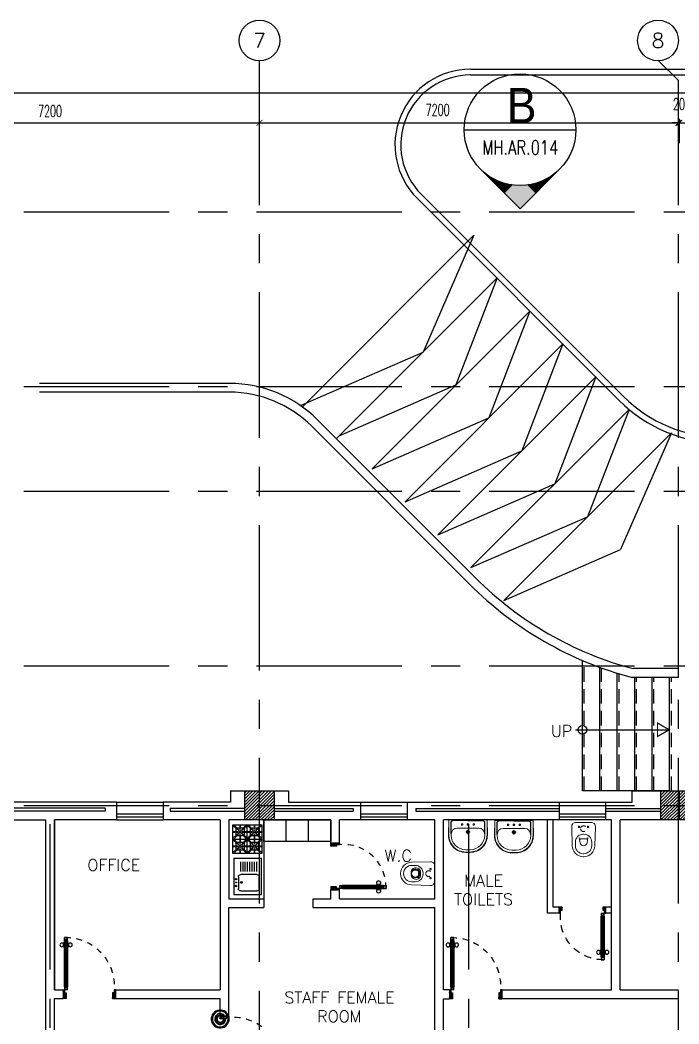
# Model space of a CAD drawing. Extents: x 417819.9 to 417911.9, y 43448 to 43539.2.
# Drawn here: x 417852.54 to 417863.87, y 43521.94 to 43539.19 of the extents above; entities that cross this region are included whole.
import ezdxf
from ezdxf.enums import TextEntityAlignment as Align

# ---------------------------------------------------------------- set-up
doc = ezdxf.new("R2010")
doc.units = 0
doc.header["$MEASUREMENT"] = 0
doc.header["$PDMODE"] = 3
doc.header["$PDSIZE"] = 0.1
for name, pattern in [('2DASHES', [1.7, 0.75, -0.25, 0.1, -0.25, 0.1, -0.25]), ('CENTERX2', [4, 2.5, -0.5, 0.5, -0.5]), ('DASHED', [0.75, 0.5, -0.25]), ('HIDDEN', [0.375, 0.25, -0.125]), ('HIDDEN2', [0.1875, 0.125, -0.0625])]:
    doc.linetypes.add(name, pattern=pattern)
doc.layers.get('0').update_dxf_attribs({"linetype": 'CONTINUOUS'})
doc.layers.get('DEFPOINTS').update_dxf_attribs({"linetype": 'CONTINUOUS'})
for name, color, linetype in [('A-FURN-W', 4, 'CONTINUOUS'), ('A-JEERI', 3, 'CONTINUOUS'), ('AX', 6, 'CONTINUOUS'), ('AX-CR', 2, 'CONTINUOUS'), ('AX-DIM', 4, 'CONTINUOUS'), ('AX-TXT', 4, 'CONTINUOUS'), ('AXES', 11, 'CENTERX2'), ('COL', 2, 'CONTINUOUS'), ('CURB', 11, 'CONTINUOUS'), ('DOOR', 4, 'CONTINUOUS'), ('DOOR-DIM', 3, 'CONTINUOUS'), ('E-PANELBX', 3, 'CONTINUOUS'), ('FIX', 3, 'CONTINUOUS'), ('HAT', 8, 'CONTINUOUS'), ('IND-ES', 6, 'CONTINUOUS'), ('IND-ES-L', 6, '2DASHES'), ('IND-ES-TXT', 4, 'CONTINUOUS'), ('INSUL', 7, 'CONTINUOUS'), ('K-FUR', 3, 'CONTINUOUS'), ('RM-NAME', 2, 'CONTINUOUS'), ('SEC-MRK', 7, 'CONTINUOUS'), ('SHAFT', 7, 'CONTINUOUS'), ('SLOPE', 8, 'CONTINUOUS'), ('Step', 3, 'CONTINUOUS'), ('STR', 5, 'CONTINUOUS'), ('TXT1', 2, 'CONTINUOUS'), ('WALL', 2, 'CONTINUOUS'), ('WIN', 5, 'CONTINUOUS')]:
    doc.layers.add(name, color=color, linetype=linetype)
doc.layers.get('DOOR-DIM').off()
doc.styles.add('ROMANS', font='ROMANS.shx', dxfattribs={"width": 0.6})
doc.styles.add('S5', font='simplex.shx', dxfattribs={"width": 0.77})
doc.styles.add('TTXT', font='swisse.ttf', dxfattribs={"width": 0.6})
doc.dimstyles.new('STANDARD in', dxfattribs={"dimtxt": 0.2, "dimasz": 0.1, "dimexe": 0.07, "dimexo": 0.05, "dimgap": 0.1, "dimtad": 1, "dimdec": 0, "dimlfac": 1000, "dimzin": 0, "dimdsep": 46, "dimtxsty": 'ROMANS', "dimblk": 'ARCHTICK', "dimcen": 0.05, "dimdle": 0.05, "dimclrd": 4, "dimclre": 4, "dimclrt": 2, "dimadec": 0, "dimazin": 0, "dimtfac": 1, "dimtdec": 0, "dimtmove": 2, "dimatfit": 3, "dimfxl": 0, "dimtolj": 1, "dimtzin": 0, "dimarcsym": 0})

# ---------------------------------------------------------------- blocks, each defined once
blk = doc.blocks.new('_ARCHTICK')
at = {"color": 0, "linetype": 'ByBlock', "const_width": 0.15}
blk.add_lwpolyline([(-0.5, -0.5), (0.5, 0.5)], dxfattribs=at)
blk = doc.blocks.new('*D868')
at = {"layer": 'AX-DIM', "color": 4, "lineweight": -2}
for p, q in [((417831.157, 43537.937), (417906.573, 43537.937)), ((417831.207, 43525.809), (417831.207, 43538.007)), ((417906.523, 43536.567), (417906.523, 43538.007))]:
    blk.add_line(p, q, dxfattribs=at)
at = {"layer": 'DEFPOINTS', "color": 0}
for p in [(417906.523, 43537.937), (417906.523, 43536.517), (417831.207, 43525.759)]:
    blk.add_point(p, dxfattribs=at)
at = {"layer": 'AX-DIM', "color": 4, "lineweight": -2, "xscale": 0.1, "yscale": 0.1, "zscale": 0.1, "rotation": 180}
blk.add_blockref('_ARCHTICK', (417831.207, 43537.937), dxfattribs=at)
at = {"layer": 'AX-DIM', "color": 4, "lineweight": -2, "xscale": 0.1, "yscale": 0.1, "zscale": 0.1}
blk.add_blockref('_ARCHTICK', (417906.523, 43537.937), dxfattribs=at)
at = {"layer": 'AX-DIM', "color": 2, "insert": (417869.829, 43538.16), "char_height": 0.2, "attachment_point": 5, "style": 'ROMANS'}
blk.add_mtext('\\A1;75316', dxfattribs=at)
blk = doc.blocks.new('*X791')
at = {"color": 0}
for p, q in [((49339, 69545), (49795, 70001)), ((49339, 69598), (49742, 70001)), ((49339, 69651), (49689, 70001)), ((49339, 69704), (49636, 70001)), ((49339, 69757), (49583, 70001)), ((49339, 69810), (49530, 70001)), ((49339, 69863), (49477, 70001)), ((49339, 69916), (49424, 70001)), ((49339, 69969), (49371, 70001)), ((49348, 69501), (49839, 69992)), ((49401, 69501), (49839, 69939)), ((49455, 69501), (49839, 69886)), ((49508, 69501), (49839, 69833)), ((49561, 69501), (49839, 69780)), ((49614, 69501), (49839, 69727)), ((49667, 69501), (49839, 69674)), ((49720, 69501), (49839, 69621)), ((49773, 69501), (49839, 69568)), ((49826, 69501), (49839, 69514))]:
    blk.add_line(p, q, dxfattribs=at)
blk = doc.blocks.new('RM1')
at = {"layer": 'RM-NAME', "style": 'ROMANS'}
for tag, p in [('ROOMNAME1', (0, 324)), ('ROOMNAME2', (0, 0))]:
    blk.add_attdef(tag, text='', height=200, dxfattribs=at).set_placement(p, align=Align.MIDDLE)
blk = doc.blocks.new('*D891')
at = {"layer": 'AX-DIM', "color": 4, "linetype": 'ByBlock', "lineweight": -2}
for p, q in [((417849.407, 43537.423), (417856.707, 43537.423)), ((417849.457, 43537.073), (417849.457, 43537.493)), ((417856.657, 43537.073), (417856.657, 43537.493))]:
    blk.add_line(p, q, dxfattribs=at)
at = {"layer": 'DEFPOINTS', "color": 0, "linetype": 'ByBlock'}
for p in [(417856.657, 43537.423), (417849.457, 43537.023), (417856.657, 43537.023)]:
    blk.add_point(p, dxfattribs=at)
at = {"layer": 'AX-DIM', "color": 4, "linetype": 'ByBlock', "lineweight": -2, "xscale": 0.1, "yscale": 0.1, "zscale": 0.1, "rotation": 180}
blk.add_blockref('_ARCHTICK', (417849.457, 43537.423), dxfattribs=at)
at = {"layer": 'AX-DIM', "color": 4, "linetype": 'ByBlock', "lineweight": -2, "xscale": 0.1, "yscale": 0.1, "zscale": 0.1}
blk.add_blockref('_ARCHTICK', (417856.657, 43537.423), dxfattribs=at)
at = {"layer": 'AX-DIM', "color": 2, "linetype": 'ByBlock', "insert": (417853.057, 43537.623), "char_height": 0.2, "attachment_point": 5, "style": 'ROMANS'}
blk.add_mtext('\\A1;7200', dxfattribs=at)
blk = doc.blocks.new('AXU')
at = {"layer": 'AX-CR'}
blk.add_circle((0, 350), 350, dxfattribs=at)
at = {"layer": 'AX-TXT', "style": 'ROMANS'}
blk.add_attdef('AX', text='', height=250, dxfattribs=at).set_placement((0, 350), align=Align.MIDDLE)
blk = doc.blocks.new('*D893')
at = {"layer": 'AX-DIM', "color": 4, "linetype": 'ByBlock', "lineweight": -2}
for p, q in [((417863.857, 43537.423), (417863.757, 43537.423)), ((417863.857, 43537.073), (417863.857, 43537.493)), ((417863.857, 43537.423), (417863.877, 43537.423)), ((417863.877, 43537.073), (417863.877, 43537.493)), ((417863.877, 43537.423), (417863.977, 43537.423))]:
    blk.add_line(p, q, dxfattribs=at)
at = {"layer": 'DEFPOINTS', "color": 0, "linetype": 'ByBlock'}
for p in [(417863.877, 43537.423), (417863.857, 43537.023), (417863.877, 43537.023)]:
    blk.add_point(p, dxfattribs=at)
at = {"layer": 'AX-DIM', "color": 4, "linetype": 'ByBlock', "lineweight": -2, "xscale": 0.1, "yscale": 0.1, "zscale": 0.1}
blk.add_blockref('_ARCHTICK', (417863.857, 43537.423), dxfattribs=at)
at = {"layer": 'AX-DIM', "color": 4, "linetype": 'ByBlock', "lineweight": -2, "xscale": 0.1, "yscale": 0.1, "zscale": 0.1, "rotation": 180}
blk.add_blockref('_ARCHTICK', (417863.877, 43537.423), dxfattribs=at)
at = {"layer": 'AX-DIM', "color": 2, "linetype": 'ByBlock', "insert": (417863.867, 43537.743), "char_height": 0.2, "attachment_point": 5, "style": 'ROMANS'}
blk.add_mtext('\\A1;20', dxfattribs=at)
blk = doc.blocks.new('*D894')
at = {"layer": 'AX-DIM', "color": 4, "linetype": 'ByBlock', "lineweight": -2}
for p, q in [((417856.607, 43537.423), (417863.907, 43537.423)), ((417856.657, 43537.073), (417856.657, 43537.493)), ((417863.857, 43537.073), (417863.857, 43537.493))]:
    blk.add_line(p, q, dxfattribs=at)
at = {"layer": 'DEFPOINTS', "color": 0, "linetype": 'ByBlock'}
for p in [(417863.857, 43537.423), (417856.657, 43537.023), (417863.857, 43537.023)]:
    blk.add_point(p, dxfattribs=at)
at = {"layer": 'AX-DIM', "color": 4, "linetype": 'ByBlock', "lineweight": -2, "xscale": 0.1, "yscale": 0.1, "zscale": 0.1, "rotation": 180}
blk.add_blockref('_ARCHTICK', (417856.657, 43537.423), dxfattribs=at)
at = {"layer": 'AX-DIM', "color": 4, "linetype": 'ByBlock', "lineweight": -2, "xscale": 0.1, "yscale": 0.1, "zscale": 0.1}
blk.add_blockref('_ARCHTICK', (417863.857, 43537.423), dxfattribs=at)
at = {"layer": 'AX-DIM', "color": 2, "linetype": 'ByBlock', "insert": (417859.719, 43537.644), "char_height": 0.2, "attachment_point": 5, "style": 'ROMANS'}
blk.add_mtext('\\A1;7200', dxfattribs=at)
blk = doc.blocks.new('*D895')
at = {"layer": 'AX-DIM', "color": 4, "linetype": 'ByBlock', "lineweight": -2}
for p, q in [((417863.827, 43537.423), (417868.727, 43537.423)), ((417863.877, 43537.073), (417863.877, 43537.493)), ((417868.677, 43537.073), (417868.677, 43537.493))]:
    blk.add_line(p, q, dxfattribs=at)
at = {"layer": 'DEFPOINTS', "color": 0, "linetype": 'ByBlock'}
for p in [(417868.677, 43537.423), (417863.877, 43537.023), (417868.677, 43537.023)]:
    blk.add_point(p, dxfattribs=at)
at = {"layer": 'AX-DIM', "color": 4, "linetype": 'ByBlock', "lineweight": -2, "xscale": 0.1, "yscale": 0.1, "zscale": 0.1, "rotation": 180}
blk.add_blockref('_ARCHTICK', (417863.877, 43537.423), dxfattribs=at)
at = {"layer": 'AX-DIM', "color": 4, "linetype": 'ByBlock', "lineweight": -2, "xscale": 0.1, "yscale": 0.1, "zscale": 0.1}
blk.add_blockref('_ARCHTICK', (417868.677, 43537.423), dxfattribs=at)
at = {"layer": 'AX-DIM', "color": 2, "linetype": 'ByBlock', "insert": (417866.277, 43537.623), "char_height": 0.2, "attachment_point": 5, "style": 'ROMANS'}
blk.add_mtext('\\A1;4800', dxfattribs=at)
blk = doc.blocks.new('C-300')
at = {"layer": 'HAT', "linetype": 'ByBlock', "ltscale": 0.3}
h = blk.add_hatch(dxfattribs=at)
h.set_pattern_fill('ANSI31', color=8, scale=300, style=0)
h.set_pattern_definition([(45, (-258496.182, -82361.005), (-26.5165043, 26.5165043), [])])
h.paths.add_polyline_path([(300, 500), (0, 500), (0, 250), (300, 250)])
h.paths.add_polyline_path([(300, 250), (0, 250), (0, 0), (300, 0)])
at = {"layer": 'COL'}
blk.add_lwpolyline([(0, 500), (300, 500), (300, 0), (0, 0)], close=True, dxfattribs=at)
blk = doc.blocks.new('C-300A')
at = {"layer": 'SHAFT', "color": 6, "linetype": 'ByBlock', "ltscale": 0.3}
for p in [(-300, 0), (20, 0)]:
    blk.add_blockref('C-300', p, dxfattribs=at)
blk = doc.blocks.new('DOOR90')
at = {"layer": 'DOOR', "color": 7, "linetype": 'ByBlock'}
for p, q in [((-150, 0), (0, 0)), ((-150, 0), (-150, -25)), ((0, -50), (-114, 0)), ((0, -50), (-40, 0)), ((0, -50), (0, 0)), ((-1000, -25), (-1050, -25)), ((-1050, -75), (-1050, -25)), ((-1050, -25), (-1050, -75)), ((-1000, -75), (-1050, -75)), ((-1000, -42), (-1020, -42)), ((-1020, -42), (-1020, -58)), ((-1000, -58), (-1020, -58)), ((-1000, -25), (-1000, -42)), ((-1000, -58), (-1000, -75)), ((-878, -18), (-968, -18)), ((-968, -25), (-968, -18)), ((-968, -75), (-968, -82)), ((-878, -82), (-968, -82)), ((-955, -9), (-890, -9)), ((-955, -18), (-955, -9)), ((-955, -18), (-890, -18)), ((-955, -82), (-890, -82)), ((-955, -82), (-955, -91)), ((-955, -91), (-890, -91)), ((-890, -18), (-890, -9)), ((-890, -82), (-890, -91)), ((-878, -25), (-878, -18)), ((-878, -75), (-878, -82)), ((-200, -25), (-150, -25)), ((-200, -42), (-200, -25)), ((-180, -42), (-200, -42)), ((-200, -58), (-180, -58)), ((-200, -75), (-200, -58)), ((-150, -75), (-200, -75)), ((-180, -58), (-180, -42)), ((-150, -25), (-100, -25)), ((-150, -75), (-150, -25)), ((-100, -25), (-100, -50)), ((0, -50), (-100, -37)), ((-100, -50), (0, -50)), ((0, -850), (-114, -900)), ((-100, -875), (-100, -850)), ((0, -850), (-100, -863)), ((-100, -850), (0, -850)), ((0, -850), (-40, -900)), ((0, -850), (0, -900)), ((-150, -875), (-100, -875)), ((-150, -900), (-150, -875)), ((-150, -900), (0, -900)), ((0, -900), (-150, -900))]:
    blk.add_line(p, q, dxfattribs=at)
at = {"layer": 'DOOR', "linetype": 'ByBlock'}
for p, q in [((-200, -25), (-1000, -25)), ((-200, -42), (-1000, -42)), ((-200, -58), (-1000, -58)), ((-1000, -75), (-200, -75))]:
    blk.add_line(p, q, dxfattribs=at)
at = {"layer": 'DOOR', "color": 7, "linetype": 'ByBlock'}
for centre in [(-923, 24), (-923, -124)]:
    blk.add_circle(centre, 32.4, dxfattribs=at)
for centre, radius, start, end in [((0, -50), 154, 161.1053, 166.2858), ((0, -50), 94.4, 148.0182, 180), ((0, -50), 134, 158.1598, 169.28), ((0, -50), 114, 154.0838, 167.3774), ((0, -50), 74.4, 137.7764, 180), ((0, -50), 54.4, 113.2074, 180), ((0, -50), 34.4, 90, 180), ((0, -50), 14.4, 90, 180), ((0, -850), 94.4, 180, 211.9818), ((0, -850), 74.4, 180, 222.2236), ((0, -850), 54.4, 180, 246.7926), ((0, -850), 34.4, 180, 270), ((0, -850), 14.4, 180, 270), ((0, -850), 154, 193.7142, 198.8947), ((0, -850), 134, 190.72, 201.8402)]:
    blk.add_arc(centre, radius, start, end, dxfattribs=at)
at = {"layer": 'DOOR', "linetype": 'HIDDEN', "ltscale": 0.5}
blk.add_arc((-222, -50), 828, 178.2701, 275.003, dxfattribs=at)
blk = doc.blocks.new('LAV-003')
at = {"layer": 'FIX', "linetype": 'ByBlock'}
blk.add_line((-328, -25), (328, -25), dxfattribs=at)
at = {"layer": 'FIX', "linetype": 'Continuous', "lineweight": 20}
for p, q in [((-328, -285), (-328, -25)), ((0, -165), (-187, -165)), ((0, -165), (187, -165)), ((328, -285), (328, -25)), ((-288, -285), (-288, -265)), ((287, -285), (287, -265)), ((0, -535), (-38, -535)), ((0, -575), (-38, -575)), ((0, -535), (38, -535)), ((0, -575), (38, -575))]:
    blk.add_line(p, q, dxfattribs=at)
at = {"layer": 'FIX', "linetype": 'ByBlock', "ltscale": 0.3}
for p, q in [((-288, -265), (-288, -60)), ((0, -35), (-262, -35)), ((0, -35), (262, -35)), ((287, -265), (287, -60))]:
    blk.add_line(p, q, dxfattribs=at)
at = {"layer": 'FIX', "lineweight": 20}
for p, q in [((-16, -101), (15, -101)), ((0, -85), (0, -116))]:
    blk.add_line(p, q, dxfattribs=at)
at = {"layer": 'FIX', "linetype": 'DASHED', "lineweight": 20, "ltscale": 0.04}
for p, q in [((-36, -230), (37, -230)), ((0, -194), (0, -266))]:
    blk.add_line(p, q, dxfattribs=at)
at = {"layer": 'FIX', "linetype": 'Continuous', "lineweight": 20}
blk.add_lwpolyline([(295, -25), (0, -25), (-328, -25), (-334, -285, 0.414214), (-38, -582), (0, -582), (38, -582, 0.414214), (334, -285), (328, -25), (0, -25)], format="xyb", dxfattribs=at)
at = {"layer": 'FIX', "linetype": 'HIDDEN', "lineweight": 20, "ltscale": 0.05}
for centre in [(-100, -101), (100, -101)]:
    blk.add_circle(centre, 12.4, dxfattribs=at)
at = {"layer": 'FIX', "lineweight": 20}
for centre, radius in [((0, -101), 15.5), ((0, -230), 29.5), ((0, -230), 22.5)]:
    blk.add_circle(centre, radius, dxfattribs=at)
at = {"layer": 'FIX', "linetype": 'ByBlock', "ltscale": 0.3}
for centre, start, end in [((-262, -60), 90, 180), ((262, -60), 0, 90)]:
    blk.add_arc(centre, 25, start, end, dxfattribs=at)
at = {"layer": 'FIX', "linetype": 'Continuous', "lineweight": 20}
for centre, radius, start, end in [((-187, -265), 100, 90, 180), ((187, -265), 100, 0, 90), ((-38, -285), 290, 180, 270), ((-38, -285), 250, 180, 270), ((38, -285), 290, 270, 0), ((38, -285), 250, 270, 0)]:
    blk.add_arc(centre, radius, start, end, dxfattribs=at)
blk = doc.blocks.new('WC')
at = {"layer": 'FIX', "lineweight": 20}
for p, q in [((339, 5), (339, -5)), ((395, 76), (490, 60)), ((475, 141), (538, 141)), ((534, 24), (540, 0)), ((540, 0), (534, -24)), ((674, 5), (674, -5)), ((490, -60), (395, -76)), ((538, -141), (475, -141)), ((213, -204), (210, -204))]:
    blk.add_line(p, q, dxfattribs=at)
at = {"layer": 'FIX', "linetype": 'Continuous', "lineweight": 20}
blk.add_line((420, -47), (420, 45), dxfattribs=at)
at = {"layer": 'FIX', "lineweight": 20}
for points in [[(210, -204, -0.414214), (137, -131), (137, 0), (137, 131, -0.414214), (210, 204)], [(727, -5), (727, 5, 0.414214), (538, 194), (210, 204)], [(727, 5), (727, -5, -0.414214), (538, -194), (210, -204)]]:
    blk.add_lwpolyline(points, format="xyb", dxfattribs=at)
at = {"layer": 'FIX', "linetype": 'HIDDEN2', "lineweight": 20, "ltscale": 0.3}
blk.add_circle((245, 0), 49.8, dxfattribs=at)
at = {"layer": 'FIX', "linetype": 'HIDDEN', "lineweight": 20, "ltscale": 0.05}
for centre in [(213, 78), (213, -77)]:
    blk.add_circle(centre, 11.6, dxfattribs=at)
at = {"layer": 'FIX', "lineweight": 20}
for centre, radius, start, end in [((475, 5), 136, 90, 180), ((464, -18), 82, 51.0758, 71.504), ((473, -7), 68.2, 27.1532, 51.0758), ((538, 5), 136, 360, 90), ((475, -5), 136, 180, 270), ((464, 18), 82, 288.496, 308.9242), ((473, 7), 68.2, 308.9242, 332.8468), ((538, -5), 136, 270, 0)]:
    blk.add_arc(centre, radius, start, end, dxfattribs=at)
at = {"layer": 'FIX', "linetype": 'Continuous', "lineweight": 20}
for centre, start, end in [((443, 46), 88.3879, 182.3338), ((442, -46), 177.6662, 271.6121)]:
    blk.add_arc(centre, 22.3, start, end, dxfattribs=at)
blk = doc.blocks.new('A$C3CD36B94')
at = {"layer": 'DOOR', "color": 0, "linetype": 'ByBlock'}
for p, q in [((106, 950), (56, 950)), ((56, 800), (56, 950)), ((106, 850), (106, 950)), ((806, 950), (856, 950)), ((806, 850), (806, 950)), ((856, 800), (856, 950)), ((856, 950), (856, 800)), ((56, 800), (81, 800)), ((81, 850), (106, 850)), ((81, 800), (81, 850)), ((131, 800), (81, 800)), ((81, 750), (81, 800)), ((98, 750), (81, 750)), ((114, 770), (98, 770)), ((98, 770), (98, 750)), ((114, 750), (114, 770)), ((131, 750), (114, 750)), ((131, 800), (131, 750)), ((831, 850), (806, 850)), ((831, 800), (831, 850)), ((856, 800), (831, 800)), ((74, 173), (74, 83)), ((81, 173), (74, 173)), ((131, 173), (138, 173)), ((138, 173), (138, 83)), ((65, 95), (65, 160)), ((74, 160), (65, 160)), ((74, 95), (65, 95)), ((74, 95), (74, 160)), ((81, 83), (74, 83)), ((81, 50), (81, 0)), ((81, 50), (98, 50)), ((131, 0), (81, 0)), ((81, 0), (131, 0)), ((98, 50), (98, 30)), ((98, 30), (114, 30)), ((114, 50), (114, 30)), ((114, 50), (131, 50)), ((131, 83), (138, 83)), ((131, 50), (131, 0)), ((138, 95), (138, 160)), ((138, 160), (147, 160)), ((138, 95), (147, 95)), ((147, 95), (147, 160))]:
    blk.add_line(p, q, dxfattribs=at)
at = {"layer": 'DOOR', "color": 9, "linetype": 'ByBlock'}
for p, q in [((106, 950), (56, 910)), ((106, 950), (56, 837)), ((106, 950), (93, 850)), ((806, 950), (819, 850)), ((806, 950), (856, 837)), ((806, 950), (856, 910))]:
    blk.add_line(p, q, dxfattribs=at)
at = {"layer": 'DOOR', "linetype": 'ByBlock'}
for p, q in [((81, 750), (81, 50)), ((98, 750), (98, 50)), ((114, 750), (114, 50)), ((131, 50), (131, 750))]:
    blk.add_line(p, q, dxfattribs=at)
at = {"layer": 'DOOR', "color": 0, "linetype": 'ByBlock'}
for centre in [(32, 128), (179, 128)]:
    blk.add_circle(centre, 32.4, dxfattribs=at)
at = {"layer": 'DOOR', "color": 9, "linetype": 'ByBlock'}
for centre, radius, start, end in [((106, 950), 54.4, 203.2074, 270), ((106, 950), 74.4, 227.7764, 270), ((106, 950), 94.4, 238.0182, 270), ((106, 950), 34.4, 180, 270), ((106, 950), 14.4, 180, 270), ((806, 950), 34.4, 270, 0), ((806, 950), 14.4, 270, 0), ((806, 950), 54.4, 270, 336.7926), ((806, 950), 74.4, 270, 312.2236), ((806, 950), 94.4, 270, 301.9818), ((106, 950), 114, 244.0838, 257.3774), ((106, 950), 134, 248.1598, 259.28), ((106, 950), 154, 251.1053, 256.2858), ((806, 950), 134, 280.72, 291.8402), ((806, 950), 154, 283.7142, 288.8947)]:
    blk.add_arc(centre, radius, start, end, dxfattribs=at)
at = {"layer": 'DOOR', "linetype": 'HIDDEN', "ltscale": 0.5}
blk.add_arc((106, 729), 729, 268.0335, 5.6617, dxfattribs=at)
blk = doc.blocks.new('A$C68711307')
at = {"layer": 'A-FURN-W'}
for p, q in [((0, 0), (0, 0.627)), ((0, 0.627), (0.48, 0.627)), ((0.08, 0.323), (0.08, 0.523)), ((0.12, 0.563), (0.4, 0.563)), ((0.44, 0.523), (0.44, 0.323)), ((0.48, 0.627), (0.48, 0)), ((0.4, 0.283), (0.12, 0.283)), ((0.12, 0.232), (0.12, 0.064)), ((0.16, 0.232), (0.16, 0.064)), ((0.2, 0.232), (0.2, 0.064)), ((0.24, 0.232), (0.24, 0.064)), ((0.28, 0.232), (0.28, 0.064)), ((0.32, 0.232), (0.32, 0.064)), ((0.36, 0.232), (0.36, 0.064)), ((0.4, 0.232), (0.4, 0.064)), ((0, 0), (0.48, 0))]:
    blk.add_line(p, q, dxfattribs=at)
for centre, start_param, end_param in [((0.12, 0.523), 5.497787, 7.068583), ((0.4, 0.523), 3.926991, 5.497787), ((0.12, 0.323), 0.785398, 2.356194), ((0.4, 0.323), 2.356194, 3.926991)]:
    blk.add_ellipse(centre, major_axis=(-0.0283, 0.0283), ratio=1, start_param=start_param, end_param=end_param, dxfattribs=at)
at = {"layer": 'A-FURN-W', "extrusion": (0, 0, -1)}
for centre, major_axis in [((0.04, 0.48), (-0.00849, 0.00849)), ((0.04, 0.42), (-0.00566, 0.00566)), ((0.134, 0.417), (-0.0113, 0.0113))]:
    blk.add_ellipse(centre, major_axis=major_axis, ratio=1, dxfattribs=at)
blk.add_ellipse((0.04, 0.36), major_axis=(-0.00849, 0.00849), ratio=1, start_param=6.283185307178246, end_param=12.56637061435783, dxfattribs=at)
blk = doc.blocks.new('RANGE')
at = {"layer": 'K-FUR'}
for p, q in [((0.45, 0.904), (0.45, 0)), ((0, 0.452), (0.9, 0.452))]:
    blk.add_line(p, q, dxfattribs=at)
for points in [[(-0.001, 0.879), (0.172, 0.723, 0.025175), (0.18, 0.73), (0.023, 0.903)], [(0, 0.664), (0.156, 0.672, 0.025175), (0.156, 0.683), (0, 0.691)], [(0.024, 0.452), (0.18, 0.625, 0.025175), (0.172, 0.633), (0, 0.476)], [(0.211, 0.904), (0.22, 0.747, 0.025175), (0.23, 0.747), (0.238, 0.904)], [(0.426, 0.904), (0.27, 0.73, 0.025175), (0.278, 0.723), (0.45, 0.88)], [(0.451, 0.477), (0.278, 0.633, 0.025175), (0.27, 0.625), (0.427, 0.453)], [(0.45, 0.691), (0.294, 0.683, 0.025175), (0.294, 0.673), (0.45, 0.665)], [(0.449, 0.879), (0.622, 0.723, 0.025175), (0.63, 0.73), (0.473, 0.903)], [(0.45, 0.664), (0.606, 0.672, 0.025175), (0.606, 0.683), (0.45, 0.691)], [(0.474, 0.452), (0.63, 0.625, 0.025175), (0.622, 0.633), (0.45, 0.476)], [(0.661, 0.904), (0.67, 0.747, 0.025175), (0.68, 0.747), (0.688, 0.904)], [(0.876, 0.904), (0.72, 0.73, 0.025175), (0.728, 0.723), (0.9, 0.88)], [(0.901, 0.477), (0.728, 0.633, 0.025175), (0.72, 0.625), (0.877, 0.453)], [(0.9, 0.691), (0.744, 0.683, 0.025175), (0.744, 0.673), (0.9, 0.665)], [(-0.001, 0.427), (0.172, 0.271, 0.025175), (0.18, 0.278), (0.023, 0.451)], [(0.211, 0.452), (0.22, 0.295, 0.025175), (0.23, 0.295), (0.238, 0.452)], [(0.239, 0.452), (0.23, 0.609, 0.025175), (0.22, 0.609), (0.212, 0.452)], [(0.426, 0.452), (0.27, 0.279, 0.025175), (0.278, 0.271), (0.45, 0.428)], [(0.449, 0.427), (0.622, 0.271, 0.025175), (0.63, 0.278), (0.473, 0.451)], [(0.661, 0.452), (0.67, 0.295, 0.025175), (0.68, 0.295), (0.688, 0.452)], [(0.689, 0.452), (0.68, 0.609, 0.025175), (0.67, 0.609), (0.662, 0.452)], [(0.876, 0.452), (0.72, 0.279, 0.025175), (0.728, 0.271), (0.9, 0.428)], [(0, 0.212), (0.156, 0.221, 0.025175), (0.156, 0.231), (0, 0.239)], [(0.024, 0), (0.18, 0.173, 0.025175), (0.172, 0.181), (0, 0.024)], [(0.239, 0), (0.23, 0.157, 0.025175), (0.22, 0.157), (0.212, 0)], [(0.451, 0.025), (0.278, 0.181, 0.025175), (0.27, 0.173), (0.427, 0.001)], [(0.45, 0.239), (0.294, 0.231, 0.025175), (0.294, 0.221), (0.45, 0.213)], [(0.45, 0.212), (0.606, 0.221, 0.025175), (0.606, 0.231), (0.45, 0.239)], [(0.474, 0), (0.63, 0.173, 0.025175), (0.622, 0.181), (0.45, 0.024)], [(0.689, 0), (0.68, 0.157, 0.025175), (0.67, 0.157), (0.662, 0)], [(0.901, 0.025), (0.728, 0.181, 0.025175), (0.72, 0.173), (0.877, 0.001)], [(0.9, 0.239), (0.744, 0.231, 0.025175), (0.744, 0.221), (0.9, 0.213)]]:
    blk.add_lwpolyline(points, format="xyb", dxfattribs=at)
blk.add_lwpolyline([(0, 0), (0, 0.904), (0.9, 0.904), (0.9, 0)], close=True, dxfattribs=at)
for points in [[(0.1, 0.686), (0.1, 0.788)], [(0.1, 0.567), (0.1, 0.67)], [(0.113, 0.804), (0.217, 0.804)], [(0.233, 0.804), (0.336, 0.804)], [(0.35, 0.789), (0.35, 0.686)], [(0.35, 0.67), (0.35, 0.568)], [(0.55, 0.686), (0.55, 0.788)], [(0.55, 0.567), (0.55, 0.67)], [(0.563, 0.804), (0.667, 0.804)], [(0.683, 0.804), (0.786, 0.804)], [(0.8, 0.789), (0.8, 0.686)], [(0.8, 0.67), (0.8, 0.568)], [(0.1, 0.234), (0.1, 0.336)], [(0.113, 0.352), (0.217, 0.352)], [(0.217, 0.552), (0.114, 0.552)], [(0.337, 0.552), (0.233, 0.552)], [(0.233, 0.352), (0.336, 0.352)], [(0.35, 0.337), (0.35, 0.234)], [(0.55, 0.234), (0.55, 0.336)], [(0.563, 0.352), (0.667, 0.352)], [(0.667, 0.552), (0.564, 0.552)], [(0.787, 0.552), (0.683, 0.552)], [(0.683, 0.352), (0.786, 0.352)], [(0.8, 0.337), (0.8, 0.234)], [(0.1, 0.115), (0.1, 0.218)], [(0.217, 0.1), (0.114, 0.1)], [(0.337, 0.1), (0.233, 0.1)], [(0.35, 0.218), (0.35, 0.116)], [(0.55, 0.115), (0.55, 0.218)], [(0.667, 0.1), (0.564, 0.1)], [(0.787, 0.1), (0.683, 0.1)], [(0.8, 0.218), (0.8, 0.116)]]:
    blk.add_lwpolyline(points, dxfattribs=at)
for centre, radius in [((0.225, 0.678), 0.0373), ((0.225, 0.678), 0.0273), ((0.675, 0.678), 0.0373), ((0.675, 0.678), 0.0273), ((0.225, 0.226), 0.0373), ((0.225, 0.226), 0.0273), ((0.675, 0.226), 0.0373), ((0.675, 0.226), 0.0273)]:
    blk.add_circle(centre, radius, dxfattribs=at)
blk = doc.blocks.new('Rang')
at = {"layer": 'FIX', "xscale": -0.6637168141592866, "yscale": 0.6637168141592866, "zscale": 0.6637168141592921, "rotation": 90}
blk.add_blockref('RANGE', (0.6, 0.597), dxfattribs=at)
blk = doc.blocks.new('AR1-EL')
at = {"layer": 'IND-ES'}
for q in [(-566, 566), (566, 566)]:
    blk.add_line((0, 1131), q, dxfattribs=at)
for points in [[(0, 800), (0, 1131), (-104, 793), (-221, 910)], [(0, 800), (0, 1131), (104, 793), (221, 910)], [(-104, 793), (-221, 910), (-207, 773), (-283, 849)], [(104, 793), (221, 910), (207, 773), (283, 849)], [(-306, 739), (-349, 782), (-400, 693), (-419, 712)], [(-207, 773), (-283, 849), (-306, 739), (-349, 782)], [(207, 773), (283, 849), (306, 739), (349, 782)], [(306, 739), (349, 782), (400, 693), (419, 712)], [(-492, 640), (-487, 634), (-566, 566)], [(-400, 693), (-419, 712), (-487, 634), (-492, 640)], [(400, 693), (419, 712), (487, 634), (492, 640)], [(492, 640), (487, 634), (566, 566)]]:
    blk.add_solid(points, dxfattribs=at)

msp = doc.modelspace()

# ---------------------------------------------------------------- linework, layer by layer
at = {"layer": 'AXES'}
for p, q in [((417856.6566, 43460.01), (417856.6566, 43538.4875)), ((417863.8566, 43538.1468), (417863.5066, 43538.4968)), ((417863.8566, 43460.01), (417863.8566, 43538.1468)), ((417820.6052, 43535.8943), (417889.6966, 43535.8943)), ((417820.6052, 43532.8943), (417911.2163, 43532.8943)), ((417820.6052, 43531.0943), (417889.6966, 43531.0943)), ((417820.6052, 43528.0943), (417889.6966, 43528.0943)), ((417820.6052, 43525.6943), (417889.6966, 43525.6943)), ((417853.0566, 43466.8743), (417853.0566, 43525.6943)), ((417860.2566, 43466.8743), (417860.2566, 43525.6943))]:
    msp.add_line(p, q, dxfattribs=at)
at = {"layer": 'COL'}
msp.add_lwpolyline([(417856.4066, 43525.4443), (417856.4066, 43525.9443), (417856.9066, 43525.9443), (417856.9066, 43525.4443)], close=True, dxfattribs=at)
at = {"layer": 'CURB'}
for p, q in [((417860.2851, 43538.3443), (417877.0682, 43538.3443)), ((417860.2851, 43538.2443), (417877.0682, 43538.2443)), ((417862.9111, 43532.7223), (417859.4078, 43536.2255)), ((417862.8403, 43532.6516), (417859.3359, 43536.156)), ((417856.1416, 43532.9443), (417852.8725, 43532.9443)), ((417856.1416, 43532.7943), (417852.8725, 43532.7943)), ((417860.2687, 43529.4956), (417857.5558, 43532.2085)), ((417860.3748, 43529.6017), (417857.6619, 43532.3146))]:
    msp.add_line(p, q, dxfattribs=at)
for centre, radius, start, end in [((417860.2851, 43537.0443), 1.3, 90, 225), ((417860.2851, 43537.0443), 1.2, 90, 225), ((417856.1416, 43530.7943), 2.15, 45, 90), ((417856.1416, 43530.7943), 2, 45, 90), ((417864.6081, 43534.4193), 2.4, 225, 270), ((417864.6081, 43534.4193), 2.5, 225, 270), ((417864.6174, 43533.8443), 6.15, 225, 255.3479), ((417864.6174, 43533.8443), 6, 225, 255.16489)]:
    msp.add_arc(centre, radius, start, end, dxfattribs=at)
at = {"layer": 'DOOR', "color": 9, "linetype": 'ByBlock'}
for p, q in [((417861.8566, 43523.9443), (417861.8066, 43523.8806)), ((417861.8566, 43523.9443), (417861.8066, 43523.9042)), ((417862.5566, 43523.9443), (417862.6066, 43523.9042)), ((417862.5566, 43523.9443), (417862.6066, 43523.8806)), ((417862.5566, 43523.9443), (417862.57, 43523.8943))]:
    msp.add_line(p, q, dxfattribs=at)
at = {"layer": 'DOOR', "color": 0, "linetype": 'ByBlock'}
for p, q in [((417861.8566, 43523.9443), (417861.8066, 43523.9443)), ((417862.5316, 43523.8443), (417862.5816, 43523.8443)), ((417862.5316, 43523.8443), (417862.5316, 43523.7943)), ((417862.5316, 43523.7943), (417862.5486, 43523.7943)), ((417862.5486, 43523.8143), (417862.5646, 43523.8143)), ((417862.5486, 43523.7943), (417862.5486, 43523.8143)), ((417862.5646, 43523.8143), (417862.5646, 43523.7943)), ((417862.5646, 43523.7943), (417862.5816, 43523.7943)), ((417862.5816, 43523.7943), (417862.5816, 43523.8443)), ((417862.5154, 43523.1393), (417862.5154, 43523.2041)), ((417862.5244, 43523.2041), (417862.5154, 43523.2041)), ((417862.5244, 43523.1393), (417862.5154, 43523.1393)), ((417862.5244, 43523.2167), (417862.5244, 43523.1267)), ((417862.5316, 43523.2167), (417862.5244, 43523.2167)), ((417862.5244, 43523.1393), (417862.5244, 43523.2041)), ((417862.5316, 43523.1267), (417862.5244, 43523.1267)), ((417862.5316, 43523.0943), (417862.5316, 43523.0443)), ((417862.5486, 43523.0943), (417862.5316, 43523.0943)), ((417862.5486, 43523.0943), (417862.5486, 43523.0743)), ((417862.5646, 43523.0743), (417862.5486, 43523.0743)), ((417862.5646, 43523.0943), (417862.5646, 43523.0743)), ((417862.5816, 43523.0943), (417862.5646, 43523.0943)), ((417862.5816, 43523.2167), (417862.5888, 43523.2167)), ((417862.5816, 43523.1267), (417862.5888, 43523.1267)), ((417862.5816, 43523.0943), (417862.5816, 43523.0443)), ((417862.5888, 43523.2167), (417862.5888, 43523.1267)), ((417862.5888, 43523.1393), (417862.5888, 43523.2041)), ((417862.5888, 43523.2041), (417862.5978, 43523.2041)), ((417862.5888, 43523.1393), (417862.5978, 43523.1393)), ((417862.5978, 43523.1393), (417862.5978, 43523.2041)), ((417862.5316, 43523.0443), (417862.5816, 43523.0443)), ((417862.5816, 43523.0443), (417862.5316, 43523.0443))]:
    msp.add_line(p, q, dxfattribs=at)
at = {"layer": 'DOOR', "linetype": 'ByBlock'}
for p, q in [((417862.5316, 43523.0943), (417862.5316, 43523.7943)), ((417862.5486, 43523.7943), (417862.5486, 43523.0943)), ((417862.5646, 43523.7943), (417862.5646, 43523.0943)), ((417862.5816, 43523.7943), (417862.5816, 43523.0943))]:
    msp.add_line(p, q, dxfattribs=at)
at = {"layer": 'DOOR', "color": 0, "linetype": 'ByBlock'}
msp.add_lwpolyline([(417861.8066, 43523.8443), (417861.8066, 43523.9443), (417861.8066, 43523.8443), (417861.8316, 43523.8443), (417861.8316, 43523.8943), (417861.8566, 43523.8943), (417861.8566, 43523.9443), (417861.8433, 43523.8943)], dxfattribs=at)
msp.add_lwpolyline([(417862.6066, 43523.8443), (417862.6066, 43523.9443), (417862.5566, 43523.9443), (417862.5566, 43523.8943), (417862.5816, 43523.8943), (417862.5816, 43523.8443)], close=True, dxfattribs=at)
at = {"layer": 'DOOR', "color": 9, "linetype": 'ByBlock', "extrusion": (0, 0, -1)}
for centre, major_axis, ratio, start_param, end_param in [((417861.8566, 43523.9443), (0.0385, -0.0385), 1, 1.1904434, 1.9511492), ((417861.8566, 43523.9443), (-0.0243, -0.0243), 1, -0.7853982, 0.7853982), ((417861.8566, 43523.9443), (0.0102, -0.0102), 1, 0.7853982, 2.3561945), ((417862.5566, 43523.9443), (0.0102, -0.0102), 1, 5.4977871, 7.0685835), ((417862.5566, 43523.9443), (0.0243, -0.0243), 1, 5.4977871, 7.0685835), ((417862.5566, 43523.9443), (0.0385, -0.0385), 1, 5.9028324, 6.6635382), ((417861.7953, 43523.9637), (-0.0694, -0.0426), 0.9135416, 4.3439188, 5.0808592), ((417861.8566, 43523.9943), (0.0668, -0.0668), 1, 0.7853982, 1.3435861), ((417861.8566, 43523.9943), (0.095, -0.095), 1, 0.972497, 1.1665807), ((417861.8566, 43523.9943), (-0.1092, -0.1092), 1, -0.5460397, -0.4556232), ((417862.6179, 43523.9637), (0.0694, -0.0426), 0.9135416, 1.2023261, 1.9392665), ((417862.5566, 43523.9943), (-0.0668, -0.0668), 1, -1.3435861, -0.7853982), ((417862.5566, 43523.9943), (0.0809, -0.0809), 1, 0.3330759, 0.5650927), ((417862.5566, 43523.9943), (0.095, -0.095), 1, 0.4042156, 0.5982993), ((417862.5566, 43523.9943), (-0.1092, -0.1092), 1, -1.1151731, -1.0247566)]:
    msp.add_ellipse(centre, major_axis=major_axis, ratio=ratio, start_param=start_param, end_param=end_param, dxfattribs=at)
at = {"layer": 'DOOR', "linetype": 'HIDDEN', "ltscale": 0.5, "extrusion": (0, 0, -1)}
msp.add_ellipse((417862.5566, 43523.7724), major_axis=(0.5152, -0.5152), ratio=1, start_param=0.7510769, end_param=2.4550095, dxfattribs=at)
at = {"layer": 'DOOR', "color": 0, "linetype": 'ByBlock', "extrusion": (0, 0, -1)}
for centre in [(417862.4831, 43523.1717), (417862.6301, 43523.1717)]:
    msp.add_ellipse(centre, major_axis=(0.0229, -0.0229), ratio=1, start_param=2.3561945, end_param=8.6393798, dxfattribs=at)
at = {"layer": 'E-PANELBX'}
for p, q in [((417856.7316, 43525.4443), (417856.7316, 43524.0903)), ((417856.7316, 43525.4443), (417857.8816, 43525.4443)), ((417856.7316, 43525.0765), (417856.7316, 43525.4443)), ((417857.115, 43525.0765), (417857.115, 43525.4443)), ((417857.4983, 43525.0765), (417857.4983, 43525.4443)), ((417857.8816, 43525.4443), (417857.8816, 43525.0765)), ((417857.8816, 43525.0765), (417856.7316, 43525.0765))]:
    msp.add_line(p, q, dxfattribs=at)
at = {"layer": 'IND-ES'}
msp.add_line((417860.1751, 43537.3036), (417862.0951, 43537.3036), dxfattribs=at)
msp.add_line((417860.1751, 43537.3036), (417862.0951, 43537.3036), dxfattribs=at)
at = {"layer": 'IND-ES-L', "linetype": 'ByBlock'}
msp.add_ellipse((417861.1351, 43537.3036), major_axis=(-0.96, -0.0001), ratio=0.9999999, start_param=-0.0000763, end_param=6.283109, dxfattribs=at)
at = {"layer": 'INSUL'}
for p, q in [((417854.0065, 43525.6483), (417849.7066, 43525.6483)), ((417854.0065, 43525.6483), (417854.0065, 43525.5983)), ((417855.1205, 43525.6483), (417855.1205, 43525.5983)), ((417855.1205, 43525.6483), (417856.4066, 43525.6483)), ((417854.0065, 43525.5983), (417849.7066, 43525.5983)), ((417855.1205, 43525.5983), (417856.4066, 43525.5983)), ((417856.9066, 43525.6443), (417858.2662, 43525.6443)), ((417856.9066, 43525.5943), (417858.2662, 43525.5943)), ((417858.2662, 43525.6443), (417858.2662, 43525.5943)), ((417859.3429, 43525.6443), (417861.8066, 43525.6443)), ((417859.3429, 43525.6443), (417859.3429, 43525.5943)), ((417859.3429, 43525.5943), (417861.8066, 43525.5943)), ((417862.6066, 43525.6443), (417863.5566, 43525.6443)), ((417862.6066, 43525.5943), (417863.5566, 43525.5943))]:
    msp.add_line(p, q, dxfattribs=at)
at = {"layer": 'SLOPE'}
for p, q in [((417860.3434, 43535.4903), (417857.3946, 43532.5415)), ((417860.3434, 43535.4903), (417859.4683, 43533.4838)), ((417860.7441, 43534.7596), (417857.9805, 43531.996)), ((417860.7441, 43534.7596), (417860.034, 43532.9182)), ((417861.3039, 43534.188), (417858.5933, 43531.4774)), ((417861.3039, 43534.188), (417860.5997, 43532.3525)), ((417861.8696, 43533.6223), (417859.159, 43530.9117)), ((417861.8696, 43533.6223), (417861.1654, 43531.7868)), ((417857.3613, 43532.5649), (417859.4683, 43533.4838)), ((417858.0276, 43532.0431), (417860.034, 43532.9182)), ((417862.4353, 43533.0566), (417859.7247, 43530.3461)), ((417862.4353, 43533.0566), (417861.7311, 43531.2211)), ((417863.0083, 43532.4983), (417860.2904, 43529.7804)), ((417863.0083, 43532.4983), (417862.2968, 43530.6554)), ((417858.5933, 43531.4774), (417860.5997, 43532.3525)), ((417863.7375, 43532.0961), (417860.856, 43529.2147)), ((417863.7375, 43532.0961), (417862.8625, 43530.0897)), ((417859.159, 43530.9117), (417861.1654, 43531.7868)), ((417859.7247, 43530.3461), (417861.7311, 43531.2211)), ((417860.2904, 43529.7804), (417862.2968, 43530.6554)), ((417860.856, 43529.2147), (417862.8625, 43530.0897))]:
    msp.add_line(p, q, dxfattribs=at)
at = {"layer": 'Step'}
for p, q in [((417862.2066, 43525.9443), (417862.2066, 43528.1865)), ((417862.5066, 43525.9443), (417862.5066, 43528.0679)), ((417862.8066, 43525.9443), (417862.8066, 43527.967)), ((417863.8566, 43527.8943), (417863.0618, 43527.8943)), ((417863.8566, 43528.0443), (417863.0812, 43528.0443)), ((417863.1066, 43525.9443), (417863.1066, 43527.8943)), ((417863.4066, 43525.9443), (417863.4066, 43527.8943)), ((417863.7066, 43525.9443), (417863.7066, 43527.8943)), ((417863.8566, 43527.8943), (417863.8566, 43528.0443)), ((417863.7066, 43525.9443), (417862.2066, 43525.9443))]:
    msp.add_line(p, q, dxfattribs=at)
at = {"layer": 'Step', "linetype": 'HIDDEN'}
for p, q in [((417862.2366, 43525.9443), (417862.2366, 43528.1739)), ((417862.5366, 43525.9443), (417862.5366, 43528.057)), ((417862.8366, 43525.9443), (417862.8366, 43527.9578)), ((417863.1366, 43525.9443), (417863.1366, 43527.8943)), ((417863.4366, 43525.9443), (417863.4366, 43527.8943)), ((417863.7366, 43525.9443), (417863.7366, 43527.8943))]:
    msp.add_line(p, q, dxfattribs=at)
at = {"layer": 'STR'}
msp.add_line((417862.0913, 43526.9943), (417863.7066, 43526.9943), dxfattribs=at)
at = {"layer": 'STR', "const_width": 0.0215}
msp.add_lwpolyline([(417863.4986, 43527.1098), (417863.4986, 43526.8789), (417863.6986, 43526.9943)], close=True, dxfattribs=at)
msp.add_lwpolyline([(417863.4986, 43527.1098), (417863.4986, 43526.8789), (417863.6986, 43526.9943)], close=True, dxfattribs=at)
msp.add_lwpolyline([(417863.4986, 43527.1098), (417863.4986, 43526.8789), (417863.6986, 43526.9943)], close=True, dxfattribs=at)
msp.add_lwpolyline([(417863.4986, 43527.1098), (417863.4986, 43526.8789), (417863.6986, 43526.9943)], close=True, dxfattribs=at)
at = {"layer": 'STR'}
msp.add_circle((417862.2066, 43526.9943), 0.075, dxfattribs=at)
msp.add_circle((417862.2066, 43526.9943), 0.075, dxfattribs=at)
at = {"layer": 'WALL'}
for p, q in [((417856.1566, 43525.9443), (417856.1566, 43525.7483)), ((417856.1566, 43525.9443), (417857.1566, 43525.9443)), ((417857.1566, 43525.9443), (417857.1566, 43525.7443)), ((417863.0566, 43525.9443), (417863.0566, 43525.7443)), ((417863.0566, 43525.9443), (417863.8766, 43525.9443)), ((417854.1984, 43525.7483), (417849.9566, 43525.7483)), ((417854.1984, 43525.7483), (417854.1984, 43525.4483)), ((417856.1566, 43525.7483), (417854.9984, 43525.7483)), ((417854.9984, 43525.7483), (417854.9984, 43525.4483)), ((417858.3956, 43525.7443), (417857.1566, 43525.7443)), ((417858.3956, 43525.7443), (417858.3956, 43525.4443)), ((417859.1956, 43525.7443), (417859.1956, 43525.4443)), ((417861.8066, 43525.7443), (417859.1956, 43525.7443)), ((417861.8066, 43525.7443), (417861.8066, 43525.4443)), ((417863.0566, 43525.7443), (417862.6066, 43525.7443)), ((417862.6066, 43525.7443), (417862.6066, 43525.4443)), ((417849.7066, 43525.4443), (417852.9816, 43525.4443)), ((417852.9816, 43518.5693), (417852.9816, 43525.4443)), ((417854.1984, 43525.4483), (417853.1316, 43525.4483)), ((417853.1316, 43522.5253), (417853.1316, 43525.4483)), ((417853.1316, 43522.5253), (417853.1316, 43525.4443)), ((417853.1316, 43525.4443), (417853.1316, 43522.5253)), ((417855.9816, 43525.4483), (417854.9984, 43525.4483)), ((417855.9816, 43525.4483), (417855.9816, 43522.5253)), ((417856.1316, 43525.4443), (417856.1316, 43524.0903)), ((417857.8816, 43525.4443), (417856.1316, 43525.4443)), ((417857.8816, 43525.0443), (417857.8816, 43525.4443)), ((417858.3956, 43525.4443), (417858.0316, 43525.4443)), ((417858.0316, 43525.0443), (417858.0316, 43525.4443)), ((417859.6716, 43525.4443), (417859.1956, 43525.4443)), ((417859.6716, 43524.0903), (417859.6716, 43525.4443)), ((417859.8216, 43522.5244), (417859.8216, 43525.4443)), ((417861.8066, 43525.4443), (417859.8216, 43525.4443)), ((417861.6066, 43523.8443), (417861.6066, 43525.4443)), ((417861.7066, 43523.9443), (417861.7066, 43525.4443)), ((417862.7066, 43525.4443), (417862.6066, 43525.4443)), ((417862.7066, 43522.5244), (417862.7066, 43525.4443)), ((417863.5566, 43525.4443), (417862.8566, 43525.4443)), ((417862.8566, 43522.5244), (417862.8566, 43525.4443)), ((417857.8816, 43525.0443), (417858.0316, 43525.0443)), ((417857.8816, 43524.0903), (417857.8816, 43524.2443)), ((417857.8816, 43524.2443), (417858.0316, 43524.2443)), ((417858.0316, 43524.0903), (417858.0316, 43524.2443)), ((417856.1316, 43524.0903), (417856.7316, 43524.0903)), ((417856.1316, 43523.9403), (417856.7316, 43523.9403)), ((417856.1316, 43522.0753), (417856.1316, 43523.9403)), ((417856.7316, 43524.0903), (417856.7316, 43523.9403)), ((417857.5816, 43523.9403), (417857.5816, 43524.0903)), ((417857.5816, 43524.0903), (417857.8816, 43524.0903)), ((417857.5816, 43523.9403), (417859.6716, 43523.9403)), ((417858.0316, 43524.0903), (417859.6716, 43524.0903)), ((417859.6716, 43521.0253), (417859.6716, 43523.9403)), ((417861.8066, 43523.9443), (417861.7066, 43523.9443)), ((417861.8066, 43523.9443), (417861.8066, 43523.8443)), ((417862.7066, 43523.9443), (417862.6066, 43523.9443)), ((417862.6066, 43523.9443), (417862.6066, 43523.8443)), ((417861.8066, 43523.8443), (417861.6066, 43523.8443)), ((417862.7066, 43523.8443), (417862.6066, 43523.8443)), ((417853.1316, 43522.5253), (417853.2816, 43522.5253)), ((417853.1316, 43516.0193), (417853.1316, 43522.3753)), ((417853.1316, 43522.3753), (417853.2816, 43522.3753)), ((417853.2816, 43522.5253), (417853.2816, 43522.3753)), ((417854.1816, 43522.3753), (417854.1816, 43522.5253)), ((417854.1816, 43522.5253), (417855.9816, 43522.5253)), ((417854.1816, 43522.3753), (417855.9816, 43522.3753)), ((417855.9816, 43522.0753), (417855.9816, 43522.3753)), ((417859.9216, 43522.5244), (417859.8216, 43522.5244)), ((417859.8216, 43522.3743), (417859.9216, 43522.3743)), ((417859.8216, 43520.5193), (417859.8216, 43522.3743)), ((417859.9216, 43522.5244), (417859.9216, 43522.3743)), ((417860.8191, 43522.5244), (417862.7066, 43522.5244)), ((417860.8191, 43522.5244), (417860.8191, 43522.3743)), ((417863.8566, 43522.3744), (417860.8191, 43522.3743)), ((417862.8566, 43522.5244), (417863.8566, 43522.5244)), ((417856.1316, 43522.0753), (417855.9816, 43522.0753))]:
    msp.add_line(p, q, dxfattribs=at)
at = {"layer": 'WIN'}
for p, q in [((417854.1984, 43525.7483), (417854.9984, 43525.7483)), ((417859.1956, 43525.7443), (417858.3956, 43525.7443)), ((417862.6066, 43525.7443), (417861.8066, 43525.7443)), ((417854.1984, 43525.5483), (417854.9984, 43525.5483)), ((417854.1984, 43525.4983), (417854.9984, 43525.4983)), ((417859.1956, 43525.5443), (417858.3929, 43525.5443)), ((417859.1956, 43525.4943), (417858.3929, 43525.4943)), ((417862.6066, 43525.5443), (417861.8039, 43525.5443)), ((417862.6066, 43525.4943), (417861.8039, 43525.4943)), ((417854.1984, 43525.4483), (417854.9984, 43525.4483)), ((417859.1956, 43525.4443), (417858.3956, 43525.4443)), ((417862.6066, 43525.4443), (417861.8066, 43525.4443))]:
    msp.add_line(p, q, dxfattribs=at)

# ---------------------------------------------------------------- block references
at = {"layer": 'A-JEERI', "linetype": 'ByBlock', "xscale": -0.001000000047497451, "yscale": 0.0009999999892897904, "zscale": 0.001}
for p in [(417860.2395, 43525.4693), (417861.0301, 43525.4629)]:
    msp.add_blockref('LAV-003', p, dxfattribs=at)
at = {"layer": 'AX', "xscale": 0.001000000047497451, "yscale": 0.0009999999892897904, "zscale": 0.001}
for p, values in [((417856.6566, 43538.4875), {'AX': '7'}), ((417863.5066, 43538.4875), {'AX': '8'})]:
    msp.add_blockref('AXU', p, dxfattribs=at).add_auto_attribs(values)
at = {"layer": 'COL', "linetype": 'ByBlock', "xscale": 0.001000000047497451, "yscale": 0.0009999999892897904, "zscale": 0.001}
msp.add_blockref('C-300A', (417863.8566, 43525.4443), dxfattribs=at)
at = {"layer": 'DOOR', "color": 0, "xscale": 0.0009999999892897904, "yscale": 0.0009999999892897904, "zscale": 0.001, "rotation": 90}
msp.add_blockref('A$C3CD36B94', (417858.832, 43524.1884), dxfattribs=at)
at = {"layer": 'DOOR', "xscale": -0.0009999999892897904, "yscale": 0.0009999999892897904, "zscale": 0.001, "rotation": 90}
msp.add_blockref('DOOR90', (417859.9216, 43522.3743), dxfattribs=at)
at = {"layer": 'DOOR-DIM', "yscale": 0.0009999999892897904, "zscale": 0.001}
for p, xscale, rotation in [((417853.2816, 43522.3753), -0.0009999999892897904, 90), ((417855.9816, 43521.1753), 0.001000000047497451, 180)]:
    msp.add_blockref('DOOR90', p, dxfattribs=dict(at, xscale=xscale, rotation=rotation))
at = {"layer": 'FIX', "xscale": -0.8250000000116415, "yscale": 0.8249999999970896, "zscale": 0.8250000000000001, "rotation": 180}
msp.add_blockref('Rang', (417856.1996, 43525.3636), dxfattribs=at)
at = {"layer": 'FIX', "xscale": -1, "rotation": 180}
msp.add_blockref('A$C68711307', (417856.2131, 43524.7898), dxfattribs=at)
at = {"layer": 'HAT', "xscale": 0.001000000047497451, "yscale": 0.0009999999892897904, "zscale": 0.001}
msp.add_blockref('*X791', (417807.0674, 43455.9433), dxfattribs=at)
at = {"layer": 'HAT'}
ref = msp.add_blockref('RM1', (417859.0413, 43524.829), dxfattribs=dict(at, xscale=-0.001000000047497451, yscale=0.0009999999892897904, zscale=0.001, rotation=180))
ref.add_attrib('ROOMNAME2', 'W.C', dxfattribs={"layer": 'RM-NAME', "height": 0.2, "style": 'ROMANS'}).set_placement((417859.0413, 43524.829), align=Align.MIDDLE)
ref = msp.add_blockref('RM1', (417854.1528, 43524.6701), dxfattribs=dict(at, xscale=0.001000000047497451, yscale=0.0009999999892897904, zscale=0.001))
ref.add_attrib('ROOMNAME2', 'OFFICE', dxfattribs={"layer": 'RM-NAME', "height": 0.2, "style": 'ROMANS'}).set_placement((417854.1528, 43524.6701), align=Align.MIDDLE)
ref = msp.add_blockref('RM1', (417860.5086, 43524.0802), dxfattribs=dict(at, xscale=0.001000000047497451, yscale=0.0009999999892897904, zscale=0.001))
ref.add_attrib('ROOMNAME2', 'TOILETS', dxfattribs={"layer": 'RM-NAME', "height": 0.2, "style": 'ROMANS'}).set_placement((417860.5086, 43524.0802), align=Align.MIDDLE)
ref.add_attrib('ROOMNAME1', 'MALE', dxfattribs={"layer": 'RM-NAME', "height": 0.2, "style": 'ROMANS'}).set_placement((417860.5086, 43524.404), align=Align.MIDDLE)
ref = msp.add_blockref('RM1', (417858.031, 43522.0706), dxfattribs=dict(at, xscale=0.001000000047497451, yscale=0.0009999999892897904, zscale=0.001))
ref.add_attrib('ROOMNAME2', 'ROOM', dxfattribs={"layer": 'RM-NAME', "height": 0.2, "style": 'ROMANS'}).set_placement((417858.031, 43522.0706), align=Align.MIDDLE)
ref.add_attrib('ROOMNAME1', 'STAFF FEMALE', dxfattribs={"layer": 'RM-NAME', "height": 0.2, "style": 'ROMANS'}).set_placement((417858.031, 43522.3944), align=Align.MIDDLE)
at = {"layer": 'SEC-MRK', "color": 1, "zscale": 0.0012, "rotation": 180}
for xscale, yscale in [(0.001200000056996942, 0.001199999984237365), (0.001199999998789281, 0.001199999998789281)]:
    msp.add_blockref('AR1-EL', (417861.1351, 43537.3036), dxfattribs=dict(at, xscale=xscale, yscale=yscale))
at = {"layer": 'WALL', "xscale": -0.0009999999892897904, "yscale": 0.0009999999892897904, "zscale": 0.001, "rotation": 90}
msp.add_blockref('WC', (417862.2268, 43525.5396), dxfattribs=at)
at = {"layer": 'WALL', "xscale": -0.001000000047497451, "yscale": 0.0009999999892897904, "zscale": 0.001}
msp.add_blockref('WC', (417859.8086, 43524.5237), dxfattribs=at)

# ---------------------------------------------------------------- texts
at = {"layer": 'IND-ES-TXT', "color": 2, "style": 'S5', "width": 0.77}
msp.add_attdef('MH.AR.014', text='AR02', height=0.24, dxfattribs=at).set_placement((417861.1395, 43536.999), align=Align.MIDDLE)
at = {"layer": 'RM-NAME', "style": 'ROMANS'}
msp.add_text('UP', height=0.2, dxfattribs=at).set_placement((417861.8497, 43526.9712), align=Align.MIDDLE)
at = {"layer": 'TXT1', "color": 6, "style": 'TTXT', "width": 0.9}
msp.add_attdef('B', text='C', height=0.6079, dxfattribs=at).set_placement((417861.1624, 43537.4152), align=Align.CENTER)
msp.add_attdef('B', text='C', height=0.6079, dxfattribs=at).set_placement((417861.1624, 43537.4152), align=Align.CENTER)

# ---------------------------------------------------------------- dimensions: what is measured, and where the dimension line sits
at = {"layer": 'AX-DIM'}
dim = msp.add_linear_dim(base=(417906.5226, 43537.9373), p1=(417831.2066, 43525.7589), p2=(417906.5226, 43536.5173), dimstyle='STANDARD in', dxfattribs=at)
dim.commit()
dim.dimension.update_dxf_attribs({"geometry": '*D868', "text_midpoint": (417869.829, 43538.1603), "dimtype": 160})
at = {"layer": 'AX-DIM', "color": 1, "linetype": 'ByBlock'}
for base, p1, p2, picture, middle in [((417856.6566, 43537.4227), (417849.4566, 43537.0227), (417856.6566, 43537.0227), '*D891', (417853.0566, 43537.6227)), ((417863.8766, 43537.4227), (417863.8566, 43537.0227), (417863.8766, 43537.0227), '*D893', (417863.8666, 43537.7427)), ((417868.6766, 43537.4227), (417863.8766, 43537.0227), (417868.6766, 43537.0227), '*D895', (417866.2766, 43537.6227))]:
    dim = msp.add_linear_dim(base=base, p1=p1, p2=p2, dimstyle='STANDARD in', dxfattribs=at)
    dim.commit()
    dim.dimension.update_dxf_attribs({"geometry": picture, "text_midpoint": middle})
dim = msp.add_linear_dim(base=(417863.8566, 43537.4227), p1=(417856.6566, 43537.0227), p2=(417863.8566, 43537.0227), dimstyle='STANDARD in', dxfattribs=at)
dim.commit()
dim.dimension.update_dxf_attribs({"geometry": '*D894', "text_midpoint": (417859.7191, 43537.6441), "dimtype": 160})

doc.saveas('drawing.dxf')
